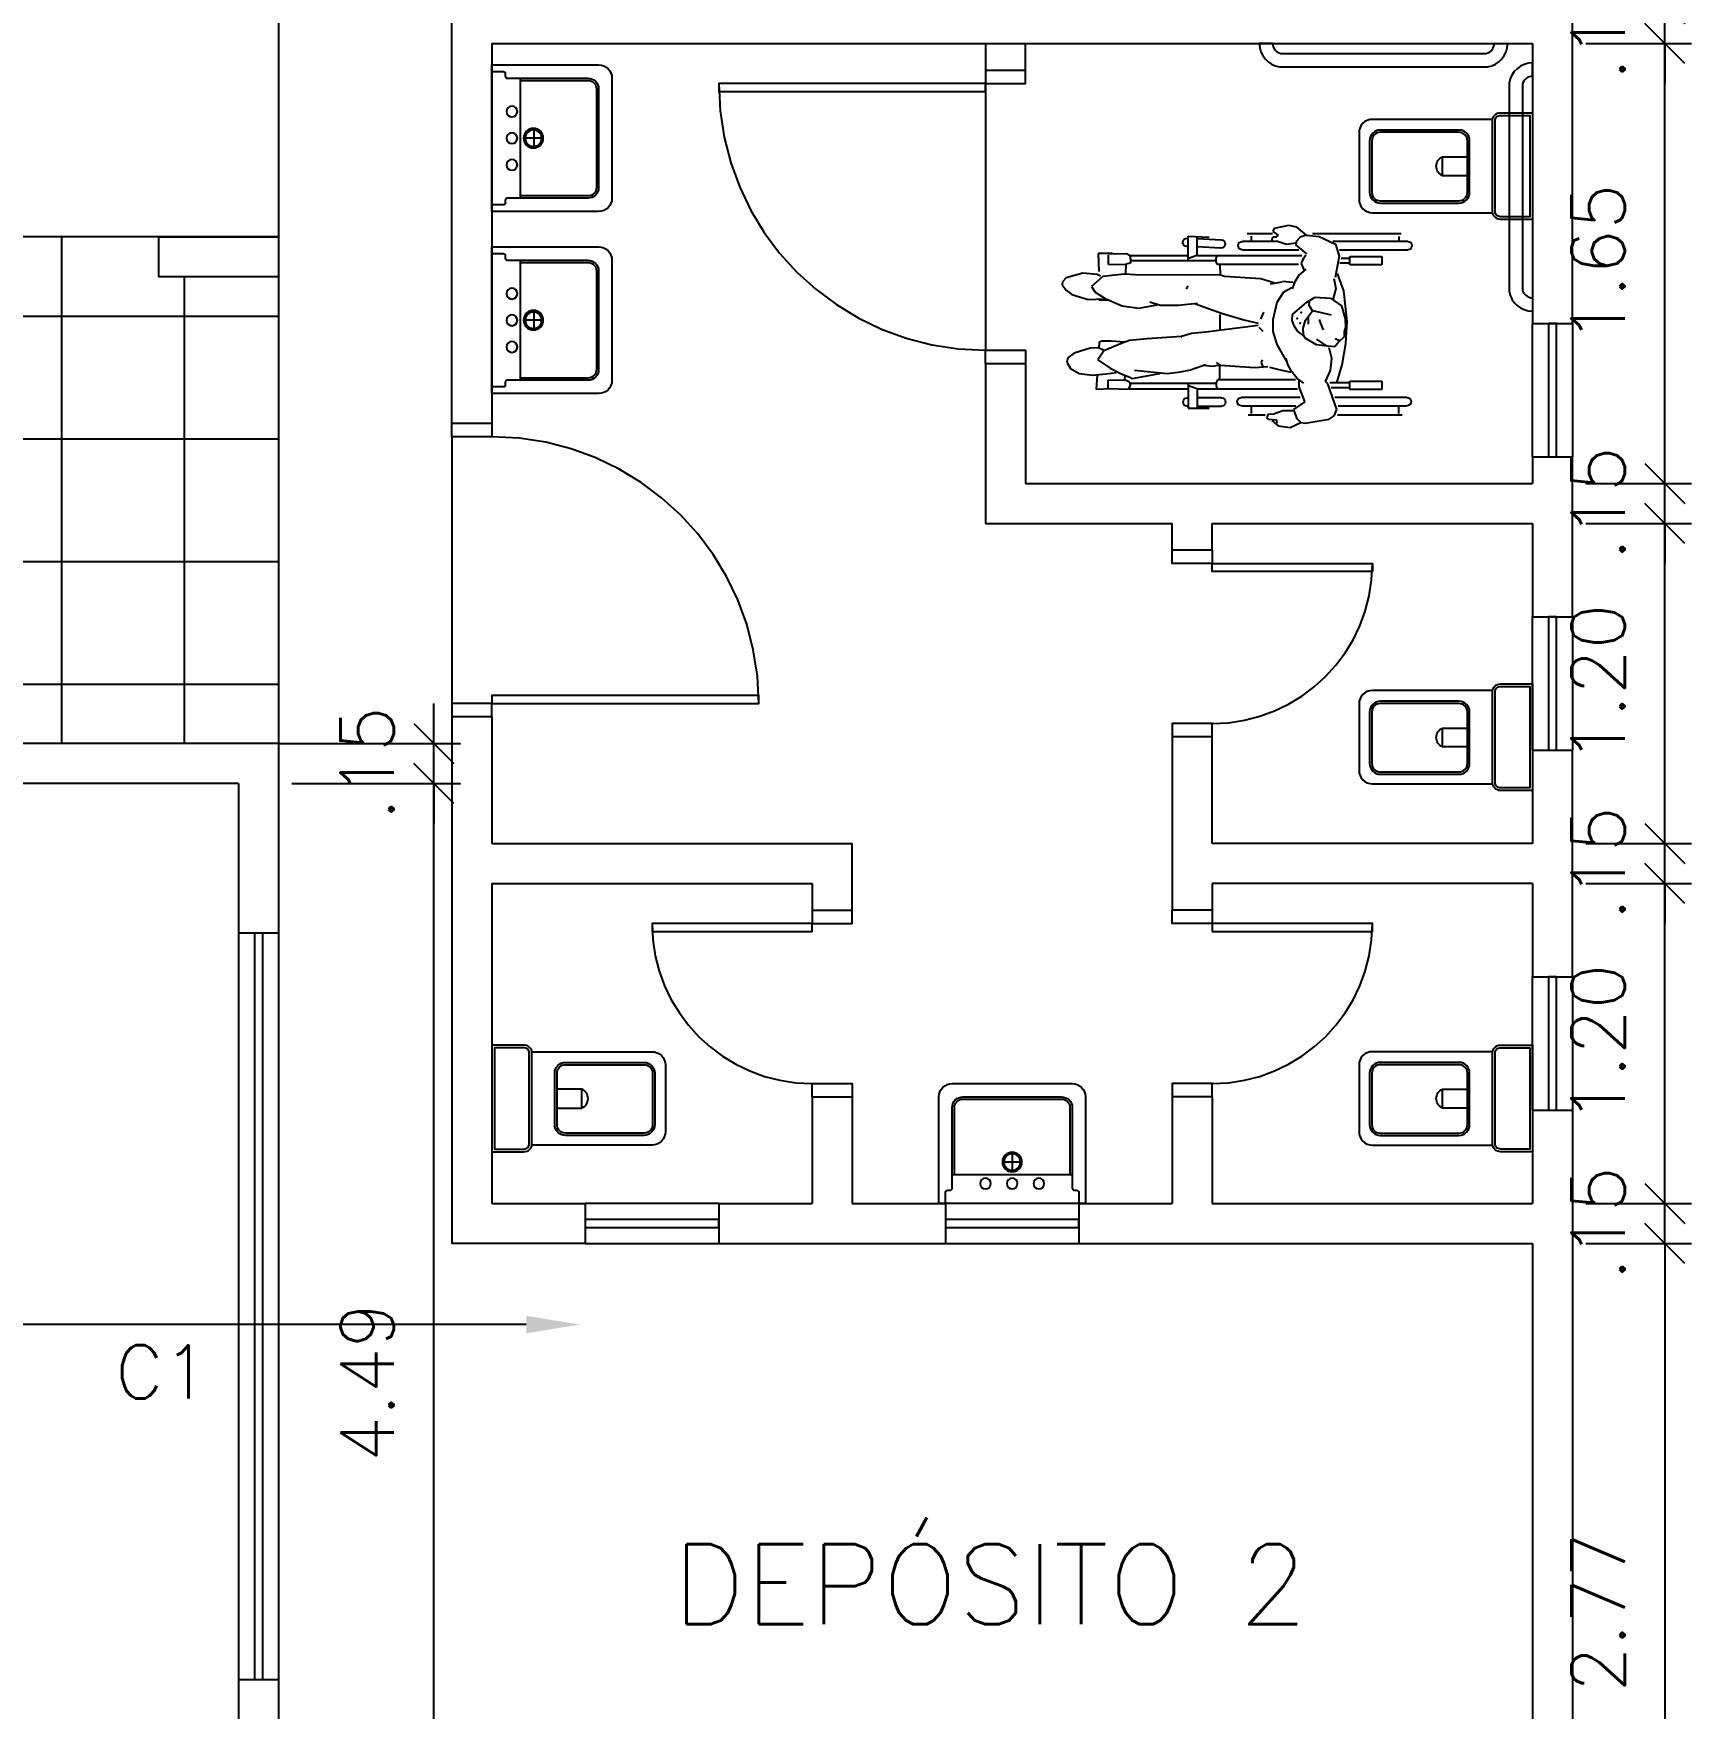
# Model space of a CAD drawing. Header units: millimetres. Extents: x -11 to 499, y 215 to 428.
# Drawn here: x 222.99 to 229.21, y 291.48 to 297.76 of the extents above; entities that cross this region are included whole.
import ezdxf
from ezdxf import colors
from ezdxf.entities.mleader import LeaderData, LeaderLine
from ezdxf.enums import TextEntityAlignment as Align
from ezdxf.math import Vec2, Vec3

# ---------------------------------------------------------------- set-up
doc = ezdxf.new("R2010")
doc.units = ezdxf.units.MM
doc.linetypes.add('HIDDEN', pattern=[9.525, 6.35, -3.175])
for name, color, linetype in [('ARQ-ALVENARIA', 4, 'Continuous'), ('ARQ-COTAS', 30, 'Continuous'), ('ARQ-ESQ-01', 1, 'Continuous'), ('ARQ-ESQ-02', 2, 'Continuous'), ('ARQ-PISO', 8, 'Continuous'), ('ARQ-PROJ-01', 1, 'HIDDEN'), ('ARQ-PÇ-HIDROSSAN', 7, 'Continuous'), ('ARQ-TEXTO2', 2, 'Continuous'), ('ARQ-TEXTO3', 3, 'Continuous')]:
    doc.layers.add(name, color=color, linetype=linetype)
doc.styles.add('ROMANS', font='romans.shx')
doc.styles.add('Romans_Anot', font='romans.shx')
doc.styles.get("Standard").update_dxf_attribs({"font": 'arial.ttf'})
doc.dimstyles.new('Escala 1-100', dxfattribs={"dimtxt": 0.2, "dimasz": 0.15, "dimexe": 0.1, "dimexo": 0.2, "dimgap": 0.15, "dimtad": 1, "dimzin": 4, "dimdsep": 46, "dimtxsty": 'Romans_Anot', "dimblk": 'OBLIQUE', "dimcen": 0.25, "dimclrd": 256, "dimclre": 256, "dimclrt": 2, "dimadec": 0, "dimazin": 0, "dimtfac": 1, "dimtix": 1, "dimtmove": 2, "dimatfit": 3, "dimfxl": 1, "dimlwd": -1, "dimlwe": -1, "dimarcsym": 0})

# ---------------------------------------------------------------- blocks, each defined once
blk = doc.blocks.new('ADC_LAV_03')
for p, q in [((0.225, -0.1076), (-0.225, -0.1076)), ((-0.0004, -0.1857), (-0.0004, -0.125)), ((-0.0311, -0.1566), (0.0312, -0.1566))]:
    blk.add_line(p, q)
blk.add_lwpolyline([(0.275, 0), (-0.275, 0), (-0.275, -0.4, 0.414214), (-0.225, -0.45), (0.225, -0.45, 0.414214), (0.275, -0.4)], format="xyb", close=True)
for points in [[(-0.25, 0), (-0.25, -0.0425, 0.414214), (-0.2425, -0.05), (-0.2325, -0.05, -0.414214), (-0.225, -0.0575), (-0.225, -0.36, 0.414214), (-0.185, -0.4), (0.185, -0.4, 0.414214), (0.225, -0.36), (0.225, -0.0575, -0.414214), (0.2325, -0.05), (0.2425, -0.05, 0.414214), (0.25, -0.0425), (0.25, 0)], [(-0.2167, -0.1076), (-0.2167, -0.36, 0.414214), (-0.185, -0.3917), (0.185, -0.3917, 0.414214), (0.2167, -0.36), (0.2167, -0.1076)]]:
    blk.add_lwpolyline(points, format="xyb")
for centre, radius in [((-0.1, -0.075), 0.0204), ((0, -0.075), 0.0204), ((0.1, -0.075), 0.0204), ((0, -0.1556), 0.0367), ((0, -0.1556), 0.0309)]:
    blk.add_circle(centre, radius)
blk = doc.blocks.new('ADC_PD_AB1')
blk.add_lwpolyline([(0, 0), (1, 0), (1, 0.03), (0, 0.03)], close=True)
at = {"flags": 8}
blk.add_attdef('$PORTA', text='', height=0.09, dxfattribs=at).set_placement((0.5, 0.1463), align=Align.MIDDLE)
blk = doc.blocks.new('ADC_VASO_02')
blk.add_lwpolyline([(-0.175, 0.15), (-0.175, 0.6, -0.414214), (-0.125, 0.65), (0.125, 0.65, -0.414214), (0.175, 0.6), (0.175, 0.1496)], format="xyb")
for points in [[(0.1388, 0.2754, -0.414214), (0.0988, 0.2354), (-0.0948, 0.2354, -0.414214), (-0.1348, 0.2754), (-0.1348, 0.5704, -0.414214), (-0.0948, 0.6104), (0.0988, 0.6104, -0.414214), (0.1388, 0.5704)], [(0.1303, 0.2754, -0.414214), (0.0988, 0.2439), (-0.0948, 0.2439, -0.414214), (-0.1263, 0.2754), (-0.1263, 0.5704, -0.414214), (-0.0948, 0.6019), (0.0988, 0.6019, -0.414214), (0.1303, 0.5704)], [(-0.17, 0.15, 0.414214), (-0.2, 0.12), (-0.2, 0), (0.2, 0), (0.2, 0.12, 0.414214), (0.17, 0.15)], [(-0.17, 0.14, 0.414214), (-0.19, 0.12), (-0.19, 0.01), (0.19, 0.01), (0.19, 0.12, 0.414214), (0.17, 0.14)]]:
    blk.add_lwpolyline(points, format="xyb", close=True)
blk.add_lwpolyline([(0.0363, 0.2439), (0.0363, 0.3375), (-0.0344, 0.3375), (-0.0344, 0.2439)])
blk.add_arc((0.0009, 0.3215), 0.0388, 24.39508, 155.60492)
blk = doc.blocks.new('M-CADERO')
for p, q in [((-0.3128, 0.9248), (-0.3128, 1.1451)), ((-0.2821, 0.9277), (-0.2821, 1.1612)), ((-0.2529, 1.1612), (-0.2529, 0.9163)), ((0.2498, 0.932), (0.2498, 1.1643)), ((0.279, 1.1643), (0.279, 0.9092)), ((0.3052, 0.8395), (0.3052, 1.1423)), ((-0.3076, 1.134), (-0.2835, 1.134)), ((0.2957, 1.1338), (0.2798, 1.1338)), ((-0.2258, 1.0761), (-0.2258, 0.967)), ((-0.1978, 1.0761), (-0.2258, 1.0761)), ((-0.1978, 0.967), (-0.1978, 1.0761)), ((0.1988, 1.0761), (0.1988, 0.967)), ((0.2268, 1.0761), (0.1988, 1.0761)), ((0.2268, 0.967), (0.2268, 1.0761)), ((-0.3153, 0.9135), (-0.2945, 0.9223)), ((-0.2945, 0.9223), (-0.2072, 0.8926)), ((-0.2258, 0.967), (-0.1978, 0.967)), ((-0.2201, 0.9669), (-0.2201, 0.9034)), ((-0.2037, 0.9663), (-0.2037, 0.8992)), ((-0.2037, 0.9226), (-0.1421, 0.9406)), ((-0.1421, 0.9406), (-0.0689, 0.9534)), ((-0.0635, 0.9301), (-0.0803, 0.9164)), ((-0.0803, 0.9164), (-0.0787, 0.8906)), ((-0.0689, 0.9534), (0.0055, 0.9576)), ((-0.0467, 0.9476), (-0.0635, 0.9301)), ((-0.0597, 0.9316), (-0.0534, 0.917)), ((-0.028, 0.9479), (-0.0467, 0.9476)), ((-0.014, 0.9522), (-0.028, 0.9479)), ((0.0144, 0.9515), (-0.014, 0.9522)), ((0.0055, 0.9576), (0.1101, 0.9462)), ((0.0588, 0.9392), (0.0144, 0.9515)), ((0.0852, 0.9016), (0.0588, 0.9392)), ((0.118, 0.9195), (0.0801, 0.9088)), ((0.1101, 0.9462), (0.1693, 0.9255)), ((0.1524, 0.9127), (0.118, 0.9195)), ((0.228, 0.9307), (0.1559, 0.9168)), ((0.1988, 0.967), (0.2268, 0.967)), ((0.2045, 0.9669), (0.2045, 0.9334)), ((0.2209, 0.9663), (0.2209, 0.9377)), ((0.2689, 0.9179), (0.228, 0.9307)), ((0.2957, 0.8622), (0.2689, 0.9179)), ((-0.3411, 0.8149), (-0.3272, 0.8971)), ((-0.3272, 0.8971), (-0.3153, 0.9135)), ((-0.2072, 0.8926), (-0.1986, 0.8844)), ((-0.1986, 0.8844), (-0.1615, 0.9013)), ((-0.1615, 0.9013), (-0.1207, 0.9057)), ((-0.1207, 0.9057), (-0.0838, 0.8968)), ((-0.0787, 0.8906), (-0.0741, 0.8539)), ((-0.0545, 0.8536), (-0.0769, 0.8861)), ((-0.0221, 0.8769), (-0.0009, 0.8678)), ((-0.0009, 0.8678), (0.0129, 0.8638)), ((0.043, 0.8402), (0.0285, 0.9041)), ((0.0888, 0.8492), (0.0852, 0.9016)), ((0.3005, 0.8182), (0.2957, 0.8622)), ((-0.3561, 0.7642), (-0.3383, 0.8002)), ((-0.3383, 0.8002), (-0.3411, 0.8149)), ((-0.337, 0.7996), (-0.3256, 0.7877)), ((-0.2937, 0.7767), (-0.2678, 0.8152)), ((-0.2665, 0.8136), (-0.2173, 0.7944)), ((-0.2043, 0.8108), (-0.1891, 0.7877)), ((-0.0741, 0.8539), (-0.0511, 0.8153)), ((-0.0511, 0.8153), (-0.0388, 0.8096)), ((-0.0448, 0.8111), (-0.0275, 0.7888)), ((-0.0388, 0.8096), (-0.0167, 0.8076)), ((-0.0167, 0.8076), (0.0101, 0.8156)), ((-0.0038, 0.8261), (0.023, 0.8259)), ((0.0101, 0.8156), (0.0425, 0.8394)), ((0.0301, 0.7721), (0.072, 0.8202)), ((0.0425, 0.8394), (0.0608, 0.8287)), ((0.0608, 0.8287), (0.074, 0.83)), ((0.072, 0.8202), (0.0888, 0.8492)), ((0.1625, 0.7931), (0.184, 0.8181)), ((0.1792, 0.813), (0.2029, 0.8027)), ((0.2029, 0.8027), (0.2223, 0.8105)), ((0.2223, 0.8105), (0.233, 0.8167)), ((0.2305, 0.4464), (0.2305, 0.8036)), ((0.2368, 0.8206), (0.2675, 0.783)), ((0.3005, 0.8182), (0.2936, 0.7974)), ((0.3282, 0.7845), (0.3005, 0.8182)), ((-0.3503, 0.7226), (-0.3561, 0.7642)), ((-0.3256, 0.7877), (-0.2937, 0.7767)), ((-0.299, 0.7777), (-0.2984, 0.7383)), ((-0.2821, 0.5979), (-0.2821, 0.7836)), ((-0.2529, 0.7979), (-0.2529, 0.5979)), ((-0.2237, 0.4464), (-0.2237, 0.7893)), ((-0.2173, 0.7944), (-0.1949, 0.7945)), ((-0.1936, 0.7822), (-0.1936, 0.5163)), ((-0.1891, 0.7877), (-0.1653, 0.77)), ((-0.1568, 0.7212), (-0.1666, 0.7661)), ((-0.1653, 0.77), (-0.1405, 0.7559)), ((-0.1405, 0.7559), (-0.1207, 0.75)), ((-0.1306, 0.7522), (-0.0724, 0.7192)), ((-0.0275, 0.7888), (-0.0086, 0.777)), ((-0.0086, 0.777), (0.0097, 0.7701)), ((0.0097, 0.7701), (0.0301, 0.7721)), ((0.1073, 0.7418), (0.1214, 0.7691)), ((0.1175, 0.7714), (0.1418, 0.7804)), ((0.1384, 0.7743), (0.1417, 0.7377)), ((0.1418, 0.7804), (0.1625, 0.7931)), ((0.2004, 0.7922), (0.2004, 0.5163)), ((0.2498, 0.6009), (0.2498, 0.7936)), ((0.2793, 0.7853), (0.2675, 0.783)), ((0.2724, 0.7836), (0.2677, 0.7513)), ((0.2677, 0.7513), (0.2794, 0.7173)), ((0.2936, 0.7974), (0.2793, 0.7853)), ((0.3236, 0.7109), (0.3345, 0.7597)), ((0.3345, 0.7597), (0.3282, 0.7845)), ((-0.3314, 0.7019), (-0.3503, 0.7226)), ((-0.3299, 0.7178), (-0.3405, 0.7181)), ((-0.3271, 0.6897), (-0.3299, 0.7178)), ((-0.3271, 0.6897), (-0.3231, 0.6841)), ((-0.3113, 0.6882), (-0.3231, 0.6841)), ((-0.3099, 0.7069), (-0.3113, 0.6882)), ((-0.2984, 0.7383), (-0.3099, 0.7069)), ((-0.1503, 0.693), (-0.1568, 0.7212)), ((-0.1516, 0.644), (-0.1477, 0.6882)), ((-0.0724, 0.7192), (-0.028, 0.7055)), ((-0.028, 0.7055), (0.0125, 0.7064)), ((0.0125, 0.7064), (0.0721, 0.719)), ((0.0721, 0.719), (0.1073, 0.7418)), ((0.1403, 0.7352), (0.1328, 0.6958)), ((0.1371, 0.7085), (0.1517, 0.6644)), ((0.279, 0.7183), (0.279, 0.6009)), ((0.2792, 0.7009), (0.2945, 0.7047)), ((0.2943, 0.7175), (0.3002, 0.7241)), ((0.2945, 0.7047), (0.2943, 0.7175)), ((0.3002, 0.7241), (0.3128, 0.7058)), ((0.3052, 0.6173), (0.3052, 0.7038)), ((0.3128, 0.7058), (0.3236, 0.7109)), ((-0.3128, 0.6202), (-0.3128, 0.6781)), ((-0.3076, 0.6317), (-0.2835, 0.6317)), ((-0.1427, 0.5255), (-0.1516, 0.644)), ((-0.1484, 0.6724), (-0.134, 0.6665)), ((-0.134, 0.6665), (-0.1252, 0.6691)), ((-0.0076, 0.6553), (-0.0303, 0.4762)), ((-0.0137, 0.6569), (-0.027, 0.6705)), ((0.0109, 0.606), (0, 0.6547)), ((0.0378, 0.6727), (0.0135, 0.6624)), ((0.1517, 0.6644), (0.1594, 0.5396)), ((0.2783, 0.6326), (0.2968, 0.6326)), ((0.0336, 0.5295), (0.0109, 0.606)), ((-0.2829, 0.4464), (-0.2829, 0.5296)), ((-0.2545, 0.5296), (-0.2545, 0.4483)), ((-0.2149, 0.5116), (-0.2237, 0.5163)), ((-0.1936, 0.5163), (-0.2024, 0.5116)), ((-0.1911, 0.5238), (-0.1462, 0.5245)), ((-0.147, 0.4995), (-0.1416, 0.5256)), ((-0.134, 0.5121), (-0.1427, 0.5255)), ((-0.0202, 0.5258), (0.0299, 0.5255)), ((0.0665, 0.441), (0.0336, 0.5295)), ((0.1594, 0.5396), (0.1647, 0.5226)), ((0.1647, 0.5226), (0.1635, 0.4193)), ((0.166, 0.5259), (0.2005, 0.5255)), ((0.2004, 0.5163), (0.2092, 0.5116)), ((0.2217, 0.5116), (0.2305, 0.5163)), ((0.2561, 0.5278), (0.2599, 0.4466)), ((0.2883, 0.4464), (0.2845, 0.5291)), ((-0.29, 0.4165), (-0.2895, 0.4882)), ((-0.2024, 0.5116), (-0.2149, 0.5116)), ((-0.2058, 0.5111), (-0.2058, 0.2172)), ((-0.159, 0.4244), (-0.1405, 0.4752)), ((-0.1428, 0.4702), (-0.147, 0.4995)), ((-0.0303, 0.4762), (-0.0351, 0.4271)), ((0.2092, 0.5116), (0.2217, 0.5116)), ((0.2126, 0.5111), (0.2126, 0.2172)), ((0.2969, 0.4165), (0.293, 0.4881)), ((-0.2055, 0.4165), (-0.29, 0.4165)), ((-0.2237, 0.4464), (-0.2898, 0.4464)), ((-0.2829, 0.4129), (-0.2829, 0.4168)), ((-0.2545, 0.4155), (-0.2545, 0.4129)), ((-0.2239, 0.215), (-0.2239, 0.4165)), ((-0.2234, 0.4462), (-0.2137, 0.417)), ((-0.1655, 0.3899), (-0.159, 0.4244)), ((-0.0351, 0.4271), (-0.0451, 0.3937)), ((0.0614, 0.3817), (0.0682, 0.4484)), ((0.1279, 0.415), (0.1157, 0.4099)), ((0.1635, 0.4193), (0.1651, 0.2356)), ((0.2123, 0.4165), (0.2968, 0.4165)), ((0.2303, 0.4462), (0.2205, 0.417)), ((0.2305, 0.4464), (0.2952, 0.4464)), ((0.2307, 0.215), (0.2307, 0.4165)), ((0.2613, 0.4165), (0.2616, 0.4113)), ((0.2899, 0.4126), (0.2897, 0.4165)), ((-0.1719, 0.3446), (-0.1655, 0.3899)), ((-0.1596, 0.2333), (-0.1719, 0.3446)), ((-0.0451, 0.3937), (-0.0528, 0.2763)), ((-0.0451, 0.3937), (-0.0486, 0.3918)), ((0.0616, 0.3214), (0.0614, 0.3817)), ((-0.1888, 0.2253), (-0.1713, 0.3202)), ((0.0515, 0.2483), (0.063, 0.3107)), ((0.0724, 0.2858), (0.0616, 0.3214)), ((-0.0528, 0.2763), (-0.0588, 0.2159)), ((0.0594, 0.1916), (0.0515, 0.2483)), ((0.1651, 0.2356), (0.167, 0.1979)), ((-0.2118, 0.2188), (-0.2256, 0.212)), ((-0.2256, 0.212), (-0.2235, 0.1488)), ((-0.1995, 0.2166), (-0.2118, 0.2188)), ((-0.1932, 0.2031), (-0.1995, 0.2166)), ((-0.1942, 0.143), (-0.1932, 0.2031)), ((-0.1795, 0.201), (-0.1917, 0.1997)), ((-0.1837, 0.217), (-0.1888, 0.2253)), ((-0.1718, 0.1854), (-0.1837, 0.217)), ((-0.1528, 0.1501), (-0.1718, 0.1854)), ((-0.068, 0.1912), (-0.0944, 0.1291)), ((-0.0588, 0.2159), (-0.068, 0.1912)), ((-0.0598, 0.1536), (-0.0633, 0.2)), ((0.0841, 0.1334), (0.0594, 0.1916)), ((0.167, 0.1979), (0.159, 0.1259)), ((0.2002, 0.2036), (0.1708, 0.2029)), ((0.1996, 0.1451), (0.2015, 0.2037)), ((0.2049, 0.2182), (0.2015, 0.2037)), ((0.212, 0.2209), (0.2049, 0.2182)), ((0.2297, 0.2176), (0.213, 0.2212)), ((0.2371, 0.2066), (0.2297, 0.2176)), ((0.2363, 0.1458), (0.2371, 0.2066)), ((-0.2241, 0.1504), (-0.2264, 0.1044)), ((-0.1942, 0.143), (-0.2243, 0.1425)), ((-0.1771, 0.0908), (-0.1732, 0.1364)), ((-0.1732, 0.1364), (-0.168, 0.1708)), ((-0.1249, 0.1081), (-0.1528, 0.1501)), ((-0.0944, 0.1291), (-0.1249, 0.1081)), ((-0.0922, 0.1283), (-0.0844, 0.11)), ((-0.0857, 0.113), (-0.0638, 0.1143)), ((-0.0638, 0.1143), (-0.0603, 0.1219)), ((-0.0603, 0.1219), (-0.0598, 0.1536)), ((0.0798, 0.1115), (0.078, 0.1479)), ((0.0805, 0.0759), (0.0832, 0.1304)), ((0.1055, 0.0996), (0.0841, 0.1334)), ((0.159, 0.1259), (0.1254, 0.0867)), ((0.1604, 0.1179), (0.1656, 0.1058)), ((0.1996, 0.1451), (0.2324, 0.1453)), ((0.239, 0.11), (0.2383, 0.1581)), ((-0.2264, 0.1044), (-0.1756, 0.1075)), ((-0.1711, 0.0444), (-0.1771, 0.0908)), ((-0.0852, 0.082), (-0.1025, 0.0279)), ((-0.0844, 0.11), (-0.0852, 0.082)), ((0.0975, 0.0199), (0.0805, 0.0759)), ((0.1254, 0.0867), (0.1055, 0.0996)), ((0.1656, 0.1058), (0.1702, 0.0569)), ((0.2379, 0.1099), (0.1763, 0.1123)), ((-0.1547, 0.0154), (-0.1711, 0.0444)), ((-0.1324, 0.0026), (-0.1547, 0.0154)), ((-0.1178, 0.0064), (-0.1324, 0.0026)), ((-0.1025, 0.0279), (-0.1178, 0.0064)), ((0.1126, 0.0007), (0.0975, 0.0199)), ((0.1302, -0.0127), (0.1126, 0.0007)), ((0.1543, 0.0002), (0.1413, -0.0123)), ((0.1702, 0.0569), (0.1543, 0.0002)), ((0.1413, -0.0123), (0.1302, -0.0127))]:
    blk.add_line(p, q)
for centre, radius, start, end in [((-0.2675, 1.1612), 0.0146, 0, 180), ((0.2644, 1.1643), 0.0146, 0, 180), ((-0.2675, 0.5979), 0.0146, 180, 0), ((0.2644, 0.6009), 0.0146, 180, 0), ((-0.2687, 0.5296), 0.0142, 0, 180), ((0.2703, 0.5284), 0.0142, 2.6629, 182.6629), ((-0.2687, 0.4129), 0.0142, 180, 0), ((0.2757, 0.4119), 0.0142, 182.6629, 2.6629)]:
    blk.add_arc(centre, radius, start, end)
for p in [(0.036, 0.8008), (0.0003, 0.7979), (0.016, 0.7879)]:
    blk.add_point(p)
blk = doc.blocks.new('ADC_PE_AB1')
blk.add_lwpolyline([(0, -0.03), (1, -0.03), (1, 0), (0, 0)], close=True)
at = {"flags": 8}
blk.add_attdef('$PORTA', text='', height=0.09, dxfattribs=at).set_placement((0.5, -0.1569), align=Align.MIDDLE)
blk = doc.blocks.new('ADC_JPL')
at = {"linetype": 'ByBlock'}
blk.add_lwpolyline([(0, -0.015), (1, -0.015), (1, 0.015), (0, 0.015)], close=True, dxfattribs=at)
at = {"flags": 8}
blk.add_attdef('$JANELA', text='', height=0.09, dxfattribs=at).set_placement((0.5, 0.2002), align=Align.MIDDLE)
blk = doc.blocks.new('_Oblique')
at = {"color": 0, "linetype": 'ByBlock', "lineweight": -2}
blk.add_line((-0.5, -0.5), (0.5, 0.5), dxfattribs=at)
blk = doc.blocks.new('*D122')
at = {"layer": 'ARQ-COTAS', "ltscale": 0.03, "transparency": 16777216}
for p, q in [((228.8123, 293.2225), (229.2084, 293.2225)), ((229.1084, 293.2225), (229.1084, 290.4575)), ((228.8123, 290.4575), (229.2084, 290.4575))]:
    blk.add_line(p, q, dxfattribs=at)
at = {"layer": 'Defpoints', "color": 0, "ltscale": 0.03, "transparency": 16777216}
for p in [(228.6123, 293.2225), (228.6123, 290.4575), (229.1084, 290.4575)]:
    blk.add_point(p, dxfattribs=at)
at = {"layer": 'ARQ-COTAS', "ltscale": 0.03, "transparency": 16777216, "xscale": 0.15, "yscale": 0.15, "zscale": 0.15}
for p, rotation in [((229.1084, 293.2225), 90), ((229.1084, 290.4575), 270)]:
    blk.add_blockref('_Oblique', p, dxfattribs=dict(at, rotation=rotation))
at = {"layer": 'ARQ-COTAS', "color": 2, "ltscale": 0.03, "transparency": 16777216, "insert": (228.8584, 291.84), "char_height": 0.2, "attachment_point": 5, "rotation": 90, "style": 'Romans_Anot'}
blk.add_mtext('2.77', dxfattribs=at)
blk = doc.blocks.new('*D125')
at = {"layer": 'ARQ-COTAS', "ltscale": 0.03, "transparency": 16777216}
for p, q in [((229.1084, 293.3725), (229.1084, 293.5225)), ((228.8123, 293.3725), (229.2084, 293.3725)), ((229.1084, 293.2225), (229.1084, 293.3725)), ((228.8123, 293.2225), (229.2084, 293.2225)), ((229.1084, 293.2225), (229.1084, 293.0725))]:
    blk.add_line(p, q, dxfattribs=at)
at = {"layer": 'Defpoints', "color": 0, "ltscale": 0.03, "transparency": 16777216}
for p in [(228.6123, 293.3725), (229.1084, 293.3725), (228.6123, 293.2225)]:
    blk.add_point(p, dxfattribs=at)
at = {"layer": 'ARQ-COTAS', "ltscale": 0.03, "transparency": 16777216, "xscale": 0.15, "yscale": 0.15, "zscale": 0.15}
for p, rotation in [((229.1084, 293.3725), 270), ((229.1084, 293.2225), 90)]:
    blk.add_blockref('_Oblique', p, dxfattribs=dict(at, rotation=rotation))
at = {"layer": 'ARQ-COTAS', "color": 2, "ltscale": 0.03, "transparency": 16777216, "insert": (228.8584, 293.2975), "char_height": 0.2, "attachment_point": 5, "rotation": 90, "style": 'Romans_Anot'}
blk.add_mtext('.15', dxfattribs=at)
blk = doc.blocks.new('*D126')
at = {"layer": 'ARQ-COTAS', "ltscale": 0.03, "transparency": 16777216}
for p, q in [((228.8123, 294.5725), (229.2084, 294.5725)), ((229.1084, 293.3725), (229.1084, 294.5725)), ((228.8123, 293.3725), (229.2084, 293.3725))]:
    blk.add_line(p, q, dxfattribs=at)
at = {"layer": 'Defpoints', "color": 0, "ltscale": 0.03, "transparency": 16777216}
for p in [(228.6123, 294.5725), (229.1084, 294.5725), (228.6123, 293.3725)]:
    blk.add_point(p, dxfattribs=at)
at = {"layer": 'ARQ-COTAS', "ltscale": 0.03, "transparency": 16777216, "xscale": 0.15, "yscale": 0.15, "zscale": 0.15}
for p, rotation in [((229.1084, 294.5725), 90), ((229.1084, 293.3725), 270)]:
    blk.add_blockref('_Oblique', p, dxfattribs=dict(at, rotation=rotation))
at = {"layer": 'ARQ-COTAS', "color": 2, "ltscale": 0.03, "transparency": 16777216, "insert": (228.8584, 293.9725), "char_height": 0.2, "attachment_point": 5, "rotation": 90, "style": 'Romans_Anot'}
blk.add_mtext('1.20', dxfattribs=at)
blk = doc.blocks.new('*D127')
at = {"layer": 'ARQ-COTAS', "ltscale": 0.03, "transparency": 16777216}
for p, q in [((229.1084, 294.7225), (229.1084, 294.8725)), ((228.8123, 294.7225), (229.2084, 294.7225)), ((229.1084, 294.5725), (229.1084, 294.7225)), ((228.8123, 294.5725), (229.2084, 294.5725)), ((229.1084, 294.5725), (229.1084, 294.4225))]:
    blk.add_line(p, q, dxfattribs=at)
at = {"layer": 'Defpoints', "color": 0, "ltscale": 0.03, "transparency": 16777216}
for p in [(228.6123, 294.7225), (229.1084, 294.7225), (228.6123, 294.5725)]:
    blk.add_point(p, dxfattribs=at)
at = {"layer": 'ARQ-COTAS', "ltscale": 0.03, "transparency": 16777216, "xscale": 0.15, "yscale": 0.15, "zscale": 0.15}
for p, rotation in [((229.1084, 294.7225), 270), ((229.1084, 294.5725), 90)]:
    blk.add_blockref('_Oblique', p, dxfattribs=dict(at, rotation=rotation))
at = {"layer": 'ARQ-COTAS', "color": 2, "ltscale": 0.03, "transparency": 16777216, "insert": (228.8584, 294.6475), "char_height": 0.2, "attachment_point": 5, "rotation": 90, "style": 'Romans_Anot'}
blk.add_mtext('.15', dxfattribs=at)
blk = doc.blocks.new('*D128')
at = {"layer": 'ARQ-COTAS', "ltscale": 0.03, "transparency": 16777216}
for p, q in [((228.8123, 295.9225), (229.2084, 295.9225)), ((229.1084, 294.7225), (229.1084, 295.9225)), ((228.8123, 294.7225), (229.2084, 294.7225))]:
    blk.add_line(p, q, dxfattribs=at)
at = {"layer": 'Defpoints', "color": 0, "ltscale": 0.03, "transparency": 16777216}
for p in [(228.6123, 295.9225), (229.1084, 295.9225), (228.6123, 294.7225)]:
    blk.add_point(p, dxfattribs=at)
at = {"layer": 'ARQ-COTAS', "ltscale": 0.03, "transparency": 16777216, "xscale": 0.15, "yscale": 0.15, "zscale": 0.15}
for p, rotation in [((229.1084, 295.9225), 90), ((229.1084, 294.7225), 270)]:
    blk.add_blockref('_Oblique', p, dxfattribs=dict(at, rotation=rotation))
at = {"layer": 'ARQ-COTAS', "color": 2, "ltscale": 0.03, "transparency": 16777216, "insert": (228.8584, 295.3225), "char_height": 0.2, "attachment_point": 5, "rotation": 90, "style": 'Romans_Anot'}
blk.add_mtext('1.20', dxfattribs=at)
blk = doc.blocks.new('*D129')
at = {"layer": 'ARQ-COTAS', "ltscale": 0.03, "transparency": 16777216}
for p, q in [((229.1084, 296.0725), (229.1084, 296.2225)), ((228.8123, 296.0725), (229.2084, 296.0725)), ((229.1084, 295.9225), (229.1084, 296.0725)), ((228.8123, 295.9225), (229.2084, 295.9225)), ((229.1084, 295.9225), (229.1084, 295.7725))]:
    blk.add_line(p, q, dxfattribs=at)
at = {"layer": 'Defpoints', "color": 0, "ltscale": 0.03, "transparency": 16777216}
for p in [(228.6123, 296.0725), (229.1084, 296.0725), (228.6123, 295.9225)]:
    blk.add_point(p, dxfattribs=at)
at = {"layer": 'ARQ-COTAS', "ltscale": 0.03, "transparency": 16777216, "xscale": 0.15, "yscale": 0.15, "zscale": 0.15}
for p, rotation in [((229.1084, 296.0725), 270), ((229.1084, 295.9225), 90)]:
    blk.add_blockref('_Oblique', p, dxfattribs=dict(at, rotation=rotation))
at = {"layer": 'ARQ-COTAS', "color": 2, "ltscale": 0.03, "transparency": 16777216, "insert": (228.8584, 295.9975), "char_height": 0.2, "attachment_point": 5, "rotation": 90, "style": 'Romans_Anot'}
blk.add_mtext('.15', dxfattribs=at)
blk = doc.blocks.new('*D130')
at = {"layer": 'ARQ-COTAS', "ltscale": 0.03, "transparency": 16777216}
for p, q in [((228.8123, 297.7225), (229.2084, 297.7225)), ((229.1084, 296.0725), (229.1084, 297.7225)), ((228.8123, 296.0725), (229.2084, 296.0725))]:
    blk.add_line(p, q, dxfattribs=at)
at = {"layer": 'Defpoints', "color": 0, "ltscale": 0.03, "transparency": 16777216}
for p in [(228.6123, 297.7225), (229.1084, 297.7225), (228.6123, 296.0725)]:
    blk.add_point(p, dxfattribs=at)
at = {"layer": 'ARQ-COTAS', "ltscale": 0.03, "transparency": 16777216, "xscale": 0.15, "yscale": 0.15, "zscale": 0.15}
for p, rotation in [((229.1084, 297.7225), 90), ((229.1084, 296.0725), 270)]:
    blk.add_blockref('_Oblique', p, dxfattribs=dict(at, rotation=rotation))
at = {"layer": 'ARQ-COTAS', "color": 2, "ltscale": 0.03, "transparency": 16777216, "insert": (228.8584, 296.8975), "char_height": 0.2, "attachment_point": 5, "rotation": 90, "style": 'Romans_Anot'}
blk.add_mtext('1.65', dxfattribs=at)
blk = doc.blocks.new('*D131')
at = {"layer": 'ARQ-COTAS', "ltscale": 0.03, "transparency": 16777216}
for p, q in [((229.1084, 297.8725), (229.1084, 298.0225)), ((228.8123, 297.8725), (229.2084, 297.8725)), ((229.1084, 297.7225), (229.1084, 297.8725)), ((228.8123, 297.7225), (229.2084, 297.7225)), ((229.1084, 297.7225), (229.1084, 297.5725))]:
    blk.add_line(p, q, dxfattribs=at)
at = {"layer": 'Defpoints', "color": 0, "ltscale": 0.03, "transparency": 16777216}
for p in [(228.6123, 297.8725), (229.1084, 297.8725), (228.6123, 297.7225)]:
    blk.add_point(p, dxfattribs=at)
at = {"layer": 'ARQ-COTAS', "ltscale": 0.03, "transparency": 16777216, "xscale": 0.15, "yscale": 0.15, "zscale": 0.15}
for p, rotation in [((229.1084, 297.8725), 270), ((229.1084, 297.7225), 90)]:
    blk.add_blockref('_Oblique', p, dxfattribs=dict(at, rotation=rotation))
at = {"layer": 'ARQ-COTAS', "color": 2, "ltscale": 0.03, "transparency": 16777216, "insert": (228.8584, 297.7975), "char_height": 0.2, "attachment_point": 5, "rotation": 90, "style": 'Romans_Anot'}
blk.add_mtext('.15', dxfattribs=at)
blk = doc.blocks.new('*D183')
at = {"layer": 'ARQ-COTAS', "ltscale": 0.03, "transparency": 16777216}
for p, q in [((223.9623, 294.9475), (224.5945, 294.9475)), ((224.4945, 290.4575), (224.4945, 294.9475)), ((224.1123, 290.4575), (224.5945, 290.4575))]:
    blk.add_line(p, q, dxfattribs=at)
at = {"layer": 'Defpoints', "color": 0, "ltscale": 0.03, "transparency": 16777216}
for p in [(223.7623, 294.9475), (224.4945, 294.9475), (223.9123, 290.4575)]:
    blk.add_point(p, dxfattribs=at)
at = {"layer": 'ARQ-COTAS', "ltscale": 0.03, "transparency": 16777216, "xscale": 0.15, "yscale": 0.15, "zscale": 0.15}
for p, rotation in [((224.4945, 294.9475), 90), ((224.4945, 290.4575), 270)]:
    blk.add_blockref('_Oblique', p, dxfattribs=dict(at, rotation=rotation))
at = {"layer": 'ARQ-COTAS', "color": 2, "ltscale": 0.03, "transparency": 16777216, "insert": (224.2445, 292.7025), "char_height": 0.2, "attachment_point": 5, "rotation": 90, "style": 'Romans_Anot'}
blk.add_mtext('4.49', dxfattribs=at)
blk = doc.blocks.new('*D184')
at = {"layer": 'ARQ-COTAS', "ltscale": 0.03, "transparency": 16777216}
for p, q in [((224.4945, 295.0975), (224.4945, 295.2475)), ((224.1123, 295.0975), (224.5945, 295.0975)), ((224.4945, 294.9475), (224.4945, 295.0975)), ((223.9623, 294.9475), (224.5945, 294.9475)), ((224.4945, 294.9475), (224.4945, 294.7975))]:
    blk.add_line(p, q, dxfattribs=at)
at = {"layer": 'Defpoints', "color": 0, "ltscale": 0.03, "transparency": 16777216}
for p in [(223.9123, 295.0975), (224.4945, 295.0975), (223.7623, 294.9475)]:
    blk.add_point(p, dxfattribs=at)
at = {"layer": 'ARQ-COTAS', "ltscale": 0.03, "transparency": 16777216, "xscale": 0.15, "yscale": 0.15, "zscale": 0.15}
for p, rotation in [((224.4945, 295.0975), 270), ((224.4945, 294.9475), 90)]:
    blk.add_blockref('_Oblique', p, dxfattribs=dict(at, rotation=rotation))
at = {"layer": 'ARQ-COTAS', "color": 2, "ltscale": 0.03, "transparency": 16777216, "insert": (224.2445, 295.0225), "char_height": 0.2, "attachment_point": 5, "rotation": 90, "style": 'Romans_Anot'}
blk.add_mtext('.15', dxfattribs=at)

msp = doc.modelspace()

# ---------------------------------------------------------------- hatches: boundary and pattern name
at = {"layer": 'ARQ-PISO', "ltscale": 0.03, "transparency": 33554687}
h = msp.add_hatch(dxfattribs=at)
h.set_pattern_fill('_USER', color=256, scale=0.46, double=1, pattern_type=0)
h.set_pattern_definition([(0, (0, 0), (0, 0.46), []), (90, (0, 0), (-0.46, 3e-17), [])])
h.paths.add_polyline_path([(219.6723, 299.0475), (219.8223, 299.0475), (219.8223, 298.5975), (219.6723, 298.5975)], flags=16)
h.paths.add_polyline_path([(219.5873, 296.9975), (220.0373, 296.9975), (220.0373, 296.8475), (219.5873, 296.8475)], flags=16)
h.paths.add_polyline_path([(201.3655, 302.4628), (205.3798, 302.4628), (205.3798, 303.1343), (201.3655, 303.1343)], flags=24)
h.paths.add_polyline_path([(217.0402, 292.7089), (217.4736, 292.7089), (217.4736, 293.0089), (217.0402, 293.0089)], flags=24)
h.paths.add_polyline_path([(217.1019, 289.0905), (217.5353, 289.0905), (217.5353, 289.3905), (217.1019, 289.3905)], flags=24)
h.paths.add_polyline_path([(216.994, 284.6581), (217.4274, 284.6581), (217.4274, 284.9581), (216.994, 284.9581)], flags=24)
h.paths.add_polyline_path([(217.1019, 280.9405), (217.5353, 280.9405), (217.5353, 281.2405), (217.1019, 281.2405)], flags=24)
h.paths.add_polyline_path([(202.3664, 300.7792), (204.4307, 300.7792), (204.4307, 301.2292), (202.3664, 301.2292)], flags=24)
h.paths.add_polyline_path([(214.8147, 284.9531), (216.879, 284.9531), (216.879, 285.4031), (214.8147, 285.4031)], flags=25)
h.paths.add_polyline_path([(215.7323, 298.5975), (223.7623, 298.5975), (223.7623, 299.0475), (223.9123, 299.0475), (223.9123, 300.4975), (223.6623, 300.4975), (223.6123, 300.4975), (223.6123, 300.6475), (222.8123, 300.6475), (222.8123, 300.4975), (222.7623, 300.4975), (220.34, 300.4975), (219.09, 300.4975), (216.29, 300.4975), (215.5123, 300.4975), (215.4623, 300.4975), (215.4623, 300.6475), (214.6623, 300.6475), (214.6623, 300.4975), (214.6123, 300.4975), (212.19, 300.4975), (210.94, 300.4975), (208.14, 300.4975), (207.6123, 300.4975), (207.4623, 300.4975), (207.4623, 303.6475), (204.6131, 303.6475), (204.4623, 303.6475), (204.4123, 303.6475), (204.4123, 303.7975), (203.6123, 303.7975), (203.6123, 303.6475), (203.5623, 303.6475), (200.3123, 303.6475), (200.2623, 303.6475), (200.2623, 303.7975), (199.4623, 303.7975), (199.4623, 303.6475), (199.4123, 303.6475), (199.3123, 303.6475), (199.3123, 300.4975), (199.0623, 300.4975), (199.0123, 300.4975), (199.0123, 300.6475), (198.2123, 300.6475), (198.2123, 300.4975), (198.1623, 300.4975), (195.74, 300.4975), (194.49, 300.4975), (191.69, 300.4975), (190.9123, 300.4975), (190.8623, 300.4975), (190.8623, 300.6475), (190.0623, 300.6475), (190.0623, 300.4975), (190.0123, 300.4975), (187.59, 300.4975), (186.34, 300.4975), (183.54, 300.4975), (183.0123, 300.4975), (183.0123, 299.0475), (183.0123, 298.5975), (186.9523, 298.5975), (186.9523, 299.0475), (187.1023, 299.0475), (187.1023, 298.5975), (191.0423, 298.5975), (191.0423, 299.0475), (191.1923, 299.0475), (191.1923, 298.5975), (199.2223, 298.5975), (199.2223, 299.0475), (199.3723, 299.0475), (199.3723, 298.5975), (203.3123, 298.5975), (203.3123, 299.0475), (203.4623, 299.0475), (203.4623, 298.5975), (207.4023, 298.5975), (207.4023, 299.0475), (207.5523, 299.0475), (207.5523, 298.5975), (211.4923, 298.5975), (211.4923, 299.0475), (211.6423, 299.0475), (211.6423, 298.5975), (215.5823, 298.5975), (215.5823, 299.0475), (215.7323, 299.0475)])
h.paths.add_polyline_path([(223.4623, 296.9975), (215.7123, 296.9975), (215.7123, 295.0975), (216.1623, 295.0975), (216.1623, 294.9475), (215.7123, 294.9475), (215.7123, 290.9295), (216.1623, 290.9295), (216.1623, 290.7795), (215.7123, 290.7795), (215.7123, 286.9475), (216.1623, 286.9475), (216.1623, 286.7975), (215.7123, 286.7975), (215.7123, 283.1809), (216.1623, 283.1809), (216.1623, 283.0309), (215.7123, 283.0309), (215.7123, 278.7975), (216.1623, 278.7975), (216.1623, 278.6475), (217.6123, 278.6475), (217.6123, 279.3575), (217.6123, 282.1575), (217.6123, 283.4375), (217.6123, 285.7975), (217.6123, 285.8475), (217.7623, 285.8475), (217.7623, 286.6475), (217.6123, 286.6475), (217.6123, 286.6975), (217.6123, 287.5075), (217.6123, 290.3075), (217.6123, 291.5875), (217.6123, 293.9475), (217.6123, 293.9975), (217.7623, 293.9975), (217.7623, 294.7975), (217.6123, 294.7975), (217.6123, 294.8475), (217.6123, 295.0975), (223.9123, 295.0975), (223.9123, 296.8475), (223.7623, 296.8475), (223.4623, 296.8475)])

# ---------------------------------------------------------------- linework, layer by layer
at = {"layer": 'ARQ-ALVENARIA'}
for p, q in [((224.5623, 296.2975), (224.5623, 299.2975)), ((228.7623, 296.6725), (228.7623, 298.9225)), ((224.7123, 297.7225), (226.5623, 297.7225)), ((224.7123, 297.7225), (224.7123, 296.2975)), ((224.7123, 297.7225), (228.6123, 297.7225)), ((226.5623, 297.7225), (226.5623, 297.6225)), ((226.7123, 297.7225), (228.6123, 297.7225)), ((226.7123, 297.6225), (226.7123, 297.7225)), ((227.6382, 297.7225), (227.5882, 297.7225)), ((228.4696, 297.7225), (228.5196, 297.7225)), ((228.6123, 297.7225), (228.6123, 296.6725)), ((226.5623, 297.6225), (226.7123, 297.6225)), ((228.6123, 297.5999), (228.6123, 297.6499)), ((223.4623, 296.9975), (223.4623, 296.8475)), ((223.4623, 296.9975), (223.9123, 296.9975)), ((223.9123, 296.9975), (223.9123, 296.8475)), ((223.7623, 296.8475), (223.4623, 296.8475)), ((223.9123, 296.8475), (223.7623, 296.8475)), ((223.7623, 296.8475), (223.7623, 296.8475)), ((228.6123, 296.7685), (228.6123, 296.7185)), ((228.6123, 296.6725), (228.7623, 296.6725)), ((226.5623, 296.5225), (226.5623, 295.9225)), ((226.5623, 296.5225), (226.7123, 296.5225)), ((226.7123, 296.5225), (226.7123, 296.0725)), ((224.7123, 296.2975), (224.5623, 296.2975)), ((228.6123, 296.1725), (228.6123, 296.0725)), ((228.6123, 296.1725), (228.7623, 296.1725)), ((228.7623, 295.5725), (228.7623, 296.1725)), ((226.7123, 296.0725), (228.6123, 296.0725)), ((226.5623, 295.9225), (227.2623, 295.9225)), ((227.2623, 295.8225), (227.2623, 295.9225)), ((227.4123, 295.9225), (228.6123, 295.9225)), ((227.4123, 295.8225), (227.4123, 295.9225)), ((228.6123, 295.9225), (228.6123, 295.5725)), ((227.4123, 295.8225), (227.2623, 295.8225)), ((228.6123, 295.5725), (228.7623, 295.5725)), ((224.5623, 295.1975), (224.5623, 293.2225)), ((224.7123, 295.1975), (224.5623, 295.1975)), ((224.7123, 295.1975), (224.7123, 294.7225)), ((223.9123, 295.0975), (217.6123, 295.0975)), ((223.9123, 295.0975), (223.9123, 294.3875)), ((227.2623, 295.1225), (227.2623, 294.4725)), ((227.4123, 295.1225), (227.2623, 295.1225)), ((227.4123, 294.7225), (227.4123, 295.1225)), ((228.6123, 295.0725), (228.6123, 294.7225)), ((228.6123, 295.0725), (228.7623, 295.0725)), ((228.7623, 294.2225), (228.7623, 295.0725)), ((223.7623, 294.9475), (217.7623, 294.9475)), ((223.7623, 294.9475), (223.7623, 294.3875)), ((224.7123, 294.7225), (226.0623, 294.7225)), ((226.0623, 294.4725), (226.0623, 294.7225)), ((228.6123, 294.7225), (227.4123, 294.7225)), ((224.7123, 294.5725), (224.7123, 293.3725)), ((224.7123, 294.5725), (225.9123, 294.5725)), ((225.9123, 294.5725), (225.9123, 294.4725)), ((228.6123, 294.5725), (227.4123, 294.5725)), ((227.4123, 294.5725), (227.4123, 294.4725)), ((228.6123, 294.5725), (228.6123, 294.2225)), ((225.9123, 294.4725), (226.0623, 294.4725)), ((227.4123, 294.4725), (227.2623, 294.4725)), ((223.7623, 294.3875), (223.9123, 294.3875)), ((228.6123, 294.2225), (228.7623, 294.2225)), ((225.9123, 293.7725), (225.9123, 293.3725)), ((225.9123, 293.7725), (226.0623, 293.7725)), ((226.0623, 293.7725), (226.0623, 293.3725)), ((227.2623, 293.7725), (227.2623, 293.3725)), ((227.4123, 293.7725), (227.2623, 293.7725)), ((227.4123, 293.7725), (227.4123, 293.3725)), ((228.6123, 293.7225), (228.6123, 293.3725)), ((228.6123, 293.7225), (228.7623, 293.7225)), ((224.7123, 293.3725), (225.0623, 293.3725)), ((225.0623, 293.3725), (225.0623, 293.2225)), ((225.5623, 293.3725), (225.9123, 293.3725)), ((225.5623, 293.3725), (225.5623, 293.2225)), ((226.0623, 293.3725), (226.4123, 293.3725)), ((226.4123, 293.3725), (226.4123, 293.2225)), ((226.9123, 293.3725), (227.2623, 293.3725)), ((226.9123, 293.3725), (226.9123, 293.2225)), ((227.4123, 293.3725), (228.6123, 293.3725)), ((225.0623, 293.2225), (224.5623, 293.2225)), ((225.5623, 293.2225), (226.4123, 293.2225)), ((226.9123, 293.2225), (228.6123, 293.2225)), ((223.7623, 291.5875), (223.9123, 291.5875)), ((223.7623, 291.5875), (223.7623, 290.3075)), ((223.9123, 291.5875), (223.9123, 290.3075))]:
    msp.add_line(p, q, dxfattribs=at)
at = {"layer": 'ARQ-ALVENARIA', "ltscale": 0.03}
for p, q in [((228.7623, 293.7225), (228.7623, 290.3075)), ((228.6123, 293.2225), (228.6123, 290.4575))]:
    msp.add_line(p, q, dxfattribs=at)
at = {"layer": 'ARQ-ESQ-01'}
for p, q in [((228.6123, 296.1725), (228.6123, 296.6725)), ((228.7623, 296.6725), (228.7623, 296.1725)), ((228.6123, 295.0725), (228.6123, 295.5725)), ((228.7623, 295.5725), (228.7623, 295.0725)), ((223.7623, 294.3875), (223.7623, 291.5875)), ((223.9123, 294.3875), (223.9123, 291.5875)), ((228.6123, 293.7225), (228.6123, 294.2225)), ((228.7623, 294.2225), (228.7623, 293.7225)), ((225.5623, 293.3725), (225.0623, 293.3725)), ((226.9123, 293.3725), (226.4123, 293.3725)), ((225.0623, 293.2225), (225.5623, 293.2225)), ((226.4123, 293.2225), (226.9123, 293.2225))]:
    msp.add_line(p, q, dxfattribs=at)
at = {"layer": 'ARQ-ESQ-02'}
for p, q in [((223.8223, 294.3875), (223.8223, 291.5875)), ((223.8523, 294.3875), (223.8523, 291.5875))]:
    msp.add_line(p, q, dxfattribs=at)
for points in [[(226.5623, 297.6225), (226.5623, 297.5725), (226.7123, 297.5725), (226.7123, 297.6225)], [(226.5623, 296.5225), (226.5623, 296.5725), (226.7123, 296.5725), (226.7123, 296.5225)], [(224.7123, 296.2975), (224.7123, 296.2475), (224.5623, 296.2475), (224.5623, 296.2975)], [(227.4123, 295.8225), (227.4123, 295.7725), (227.2623, 295.7725), (227.2623, 295.8225)], [(224.7123, 295.1975), (224.7123, 295.2475), (224.5623, 295.2475), (224.5623, 295.1975)], [(227.4123, 295.1225), (227.4123, 295.1725), (227.2623, 295.1725), (227.2623, 295.1225)], [(225.9123, 294.4725), (225.9123, 294.4225), (226.0623, 294.4225), (226.0623, 294.4725)], [(227.4123, 294.4725), (227.4123, 294.4225), (227.2623, 294.4225), (227.2623, 294.4725)], [(225.9123, 293.7725), (225.9123, 293.8225), (226.0623, 293.8225), (226.0623, 293.7725)], [(227.4123, 293.7725), (227.4123, 293.8225), (227.2623, 293.8225), (227.2623, 293.7725)]]:
    msp.add_lwpolyline(points, dxfattribs=at)
at = {"layer": 'ARQ-PISO'}
for p, q in [((223.9123, 300.4975), (223.9123, 295.0975)), ((226.5623, 297.5725), (226.5623, 296.5725)), ((224.5623, 296.2475), (224.5623, 295.2475)), ((223.9123, 295.0975), (224.5623, 295.0975))]:
    msp.add_line(p, q, dxfattribs=at)
at = {"layer": 'ARQ-PISO', "ltscale": 0.03}
msp.add_line((223.9123, 296.9975), (215.7123, 296.9975), dxfattribs=at)
at = {"layer": 'ARQ-PROJ-01'}
for centre, radius, start, end in [((226.5623, 297.5725), 1, 180, 270), ((224.7123, 295.2475), 1, 0, 90), ((227.4123, 295.7725), 0.6, 270, 360), ((225.9123, 294.4225), 0.6, 180, 270), ((227.4123, 294.4225), 0.6, 270, 0)]:
    msp.add_arc(centre, radius, start, end, dxfattribs=at)
at = {"layer": 'ARQ-PÇ-HIDROSSAN'}
for p, q in [((227.6688, 297.6848), (228.439, 297.6848)), ((227.6639, 297.6348), (228.4439, 297.6348)), ((228.5246, 297.5743), (228.5246, 296.7942)), ((228.5746, 297.5693), (228.5746, 296.7992))]:
    msp.add_line(p, q, dxfattribs=at)
for centre, radius, start, end in [((227.6788, 297.7242), 0.0906, 181.06697, 260.50797), ((227.6788, 297.7242), 0.0406, 182.3804, 255.80379), ((228.429, 297.7242), 0.0406, 284.19621, 357.6196), ((228.429, 297.7242), 0.0906, 279.49203, 358.93303), ((228.614, 297.5593), 0.0906, 91.06697, 170.50797), ((228.614, 297.5593), 0.0406, 92.3804, 165.80379), ((228.614, 296.8091), 0.0906, 189.49203, 268.93303), ((228.614, 296.8091), 0.0406, 194.19621, 267.6196)]:
    msp.add_arc(centre, radius, start, end, dxfattribs=at)

# ---------------------------------------------------------------- block references
at = {"layer": 'ARQ-ESQ-02', "rotation": 180}
msp.add_blockref('ADC_PD_AB1', (226.5623, 297.5725), dxfattribs=at)
at = {"layer": 'ARQ-ESQ-02'}
for name, p, xscale, zscale, rotation in [('ADC_JPL', (228.6873, 296.1725), 0.5, 0.5, 90), ('ADC_PD_AB1', (227.4123, 295.7725), -0.5999999999999996, 0.6, 180), ('ADC_JPL', (228.6873, 295.0725), 0.5, 0.5, 90), ('ADC_PD_AB1', (225.9123, 294.4225), 0.5999999999999996, 0.5999999999999996, 180), ('ADC_JPL', (228.6873, 293.7225), 0.5, 0.5, 90), ('ADC_JPL', (225.5623, 293.2975), 0.5, 0.5, 180), ('ADC_JPL', (226.9123, 293.2975), 0.5, 0.5, 180)]:
    msp.add_blockref(name, p, dxfattribs=dict(at, xscale=xscale, zscale=zscale, rotation=rotation))
msp.add_blockref('ADC_PD_AB1', (224.7123, 295.2475), dxfattribs=at)
at = {"layer": 'ARQ-ESQ-02', "xscale": 0.5999999999999996, "zscale": 0.5999999999999996}
msp.add_blockref('ADC_PE_AB1', (227.4123, 294.4225), dxfattribs=at)
at = {"layer": 'ARQ-PÇ-HIDROSSAN', "xscale": -1}
for name, p, rotation in [('ADC_LAV_03', (224.7123, 297.3674), 90), ('ADC_VASO_02', (228.6123, 297.2631), 90), ('ADC_LAV_03', (224.7123, 296.6847), 90), ('ADC_VASO_02', (228.6123, 295.1212), 90), ('ADC_VASO_02', (228.6123, 293.7669), 90), ('ADC_LAV_03', (226.6623, 293.3725), 180)]:
    msp.add_blockref(name, p, dxfattribs=dict(at, rotation=rotation))
at = {"layer": 'ARQ-PÇ-HIDROSSAN', "xscale": -1.099999999999909, "yscale": 1.099999999999909, "zscale": 1.1, "rotation": 270}
msp.add_blockref('M-CADERO', (226.864, 296.6737), dxfattribs=at)
at = {"layer": 'ARQ-PÇ-HIDROSSAN', "rotation": 270}
msp.add_blockref('ADC_VASO_02', (224.7123, 293.7669), dxfattribs=at)

# ---------------------------------------------------------------- texts
at = {"layer": 'ARQ-TEXTO2', "style": 'ROMANS'}
msp.add_text('C1', height=0.2, dxfattribs=at).set_placement((223.3003, 292.6414))
at = {"layer": 'ARQ-TEXTO3', "style": 'ROMANS'}
msp.add_text('DEPÓSITO 2', height=0.3, dxfattribs=at).set_placement((225.3907, 291.7949))

# ---------------------------------------------------------------- dimensions: what is measured, and where the dimension line sits
at = {"layer": 'ARQ-COTAS', "ltscale": 0.03}
for base, p1, p2, picture, middle in [((229.1084, 297.8725), (228.6123, 297.7225), (228.6123, 297.8725), '*D131', (228.8584, 297.7975)), ((229.1084, 297.7225), (228.6123, 296.0725), (228.6123, 297.7225), '*D130', (228.8584, 296.8975)), ((229.1084, 296.0725), (228.6123, 295.9225), (228.6123, 296.0725), '*D129', (228.8584, 295.9975)), ((229.1084, 295.9225), (228.6123, 294.7225), (228.6123, 295.9225), '*D128', (228.8584, 295.3225)), ((224.4945, 295.0975), (223.7623, 294.9475), (223.9123, 295.0975), '*D184', (224.2445, 295.0225)), ((224.4945, 294.9475), (223.9123, 290.4575), (223.7623, 294.9475), '*D183', (224.2445, 292.7025)), ((229.1084, 294.7225), (228.6123, 294.5725), (228.6123, 294.7225), '*D127', (228.8584, 294.6475)), ((229.1084, 294.5725), (228.6123, 293.3725), (228.6123, 294.5725), '*D126', (228.8584, 293.9725)), ((229.1084, 293.3725), (228.6123, 293.2225), (228.6123, 293.3725), '*D125', (228.8584, 293.2975)), ((229.1084350624, 290.4574788109), (228.6123203714, 293.2224788109), (228.6123203714, 290.4574788109), '*D122', (228.8584350624, 291.8399788109))]:
    dim = msp.add_linear_dim(base=base, p1=p1, p2=p2, angle=90, dimstyle='Escala 1-100', dxfattribs=at)
    dim.commit()
    dim.dimension.update_dxf_attribs({"geometry": picture, "text_midpoint": middle})

# ---------------------------------------------------------------- leaders
at = {"layer": 'ARQ-TEXTO2', "ltscale": 0.03}
ml = msp.add_multileader_mtext('Standard', dxfattribs=at)
ml.set_content('DEPÓSITO A CONSTRUIR', color=2, style='Romans_Anot')
ml.set_leader_properties(color=256, linetype='ByLayer', lineweight=-1)
ml.build(insert=Vec2(0, 0))
ml.multileader.update_dxf_attribs({"text_top_attachment_type": 10, "text_bottom_attachment_type": 10, "dogleg_length": 0.3, "arrow_head_size": 0.2})
ctx = ml.context
ctx.base_point, ctx.char_height, ctx.arrow_head_size, ctx.landing_gap_size, ctx.plane_origin = Vec3(217.9668, 292.9187), 0.2, 0.2, 0.15, Vec3(225.041, 292.9187)
ctx.text_align_type = 2
notes = []
notes.append((ctx, [(0, (1, 1, 0), (222.1287, 292.9187), (-1, 0), 0.3, [(0, [(225.041, 292.9187)], 0, [])])]))
ctx.mtext.insert, ctx.mtext.alignment, ctx.mtext.flow_direction = Vec3(221.6787, 293.0187), 3, 5
for ctx, leaders in notes:
    for number, flags, end, landing, length, lines in leaders:
        leader = LeaderData()
        leader.index, (leader.has_last_leader_line, leader.has_dogleg_vector, leader.attachment_direction) = number, flags
        leader.last_leader_point, leader.dogleg_vector, leader.dogleg_length = Vec3(end), Vec3(landing), length
        for number, points, colour, breaks in lines:
            line = LeaderLine()
            line.index, line.vertices, line.color, line.breaks = number, Vec3.list(points), colors.encode_raw_color(colour), breaks
            leader.lines.append(line)
        ctx.leaders.append(leader)

doc.saveas('drawing.dxf')
